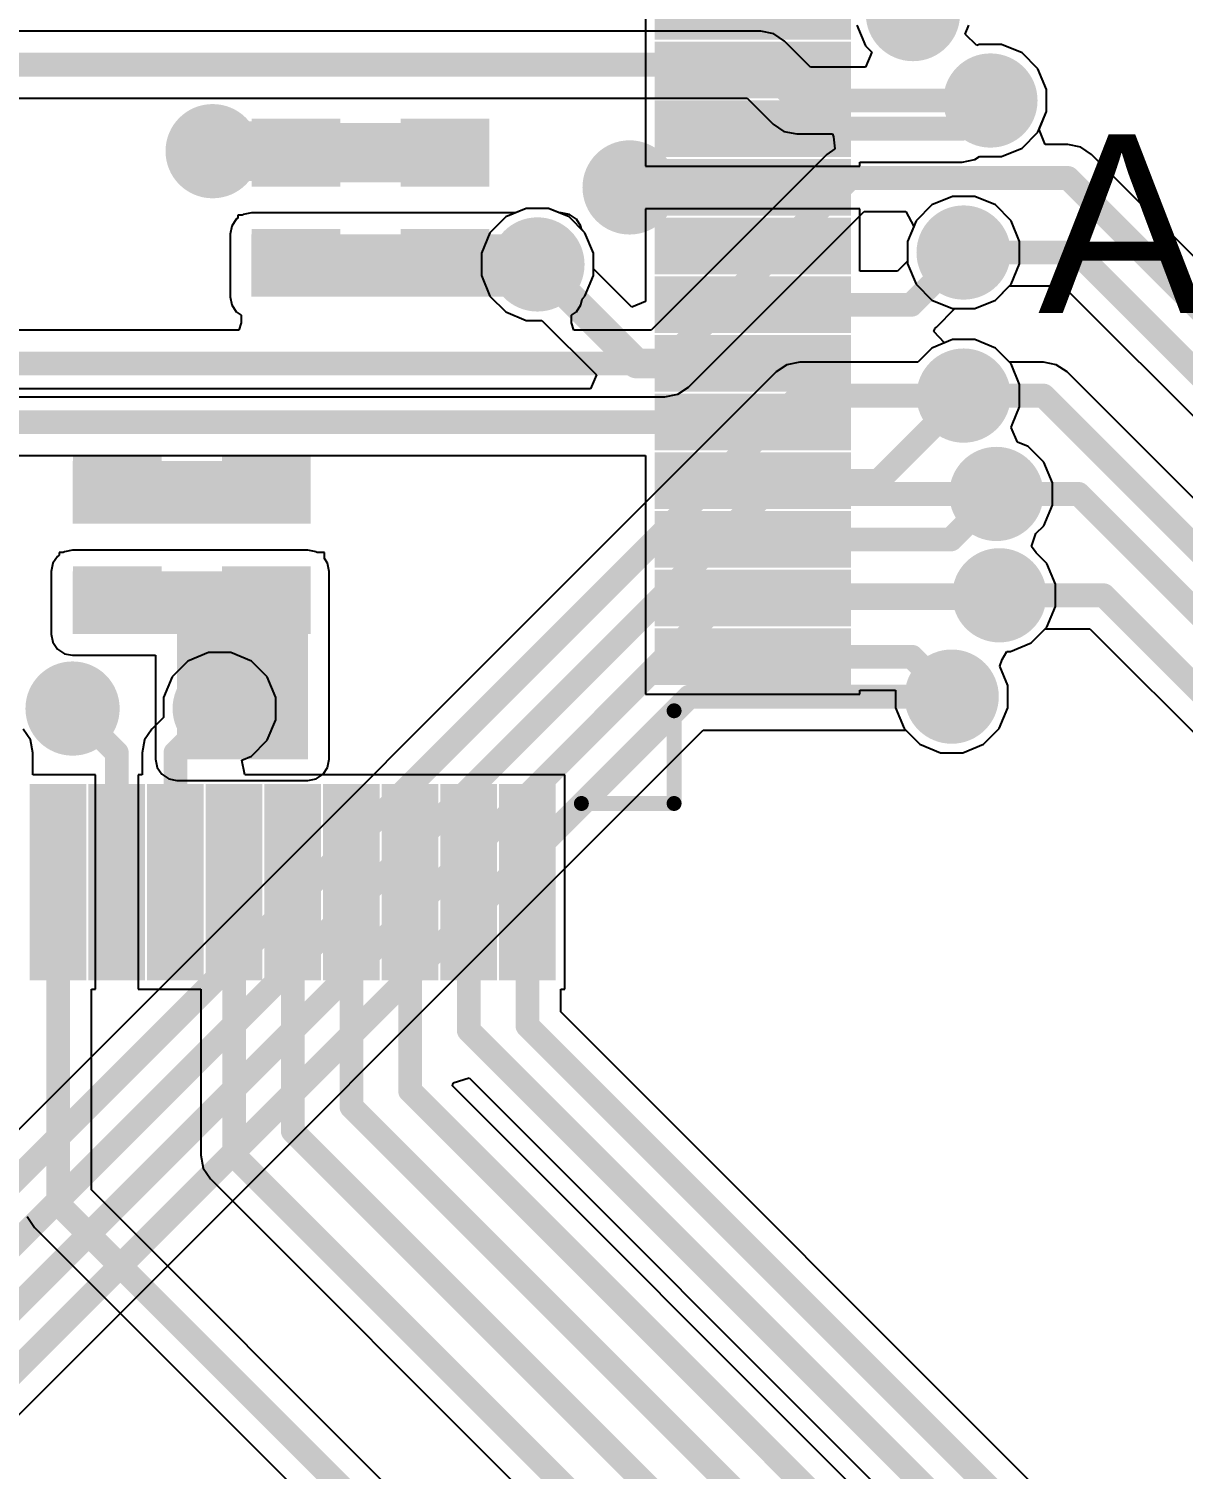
# Model space of a CAD drawing. Header units: millimetres. Extents: x -0.13 to 3.86, y -0.01 to 4.3.
# Drawn here: x 1.2103 to 1.5977, y 2.3198 to 2.8031 of the extents above; entities that cross this region are included whole.
import ezdxf

# ---------------------------------------------------------------- set-up
doc = ezdxf.new("R2010")
doc.units = ezdxf.units.MM
doc.header["$MEASUREMENT"] = 0
for name, color, linetype in [('BottomLayer', 5, 'Continuous'), ('BottomPaste', 16, 'Continuous'), ('BottomSolder', 6, 'Continuous'), ('TopLayer', 1, 'Continuous'), ('TopOverlay', 2, 'Continuous'), ('TopPaste', 8, 'Continuous'), ('TopSolder', 216, 'Continuous'), ('ViaHoleLayer', 16, 'Continuous')]:
    doc.layers.add(name, color=color, linetype=linetype)
doc.styles.add('Arial', font='arial.ttf', dxfattribs={"height": 0.2})

# ---------------------------------------------------------------- blocks, each defined once
blk = doc.blocks.new('C___0402_B_40')
at = {"layer": 'BottomLayer'}
for points in [[(-0.0095, 0.0125), (-0.0095, -0.0125), (-0.0275, -0.0125), (-0.0275, 0.0125)], [(0.0275, 0.0125), (0.0275, -0.0125), (0.0095, -0.0125), (0.0095, 0.0125)]]:
    blk.add_hatch(color=5, dxfattribs=at).paths.add_polyline_path(points)
at = {"layer": 'BottomPaste'}
for points in [[(-0.0095, 0.0125), (-0.0095, -0.0125), (-0.0275, -0.0125), (-0.0275, 0.0125)], [(0.0275, 0.0125), (0.0275, -0.0125), (0.0095, -0.0125), (0.0095, 0.0125)]]:
    blk.add_hatch(color=16, dxfattribs=at).paths.add_polyline_path(points)
at = {"layer": 'BottomSolder'}
for points in [[(-0.00714, 0.01486), (-0.00714, -0.01486), (-0.02986, -0.01486), (-0.02986, 0.01486)], [(0.02986, 0.01486), (0.02986, -0.01486), (0.00714, -0.01486), (0.00714, 0.01486)]]:
    blk.add_hatch(color=6, dxfattribs=at).paths.add_polyline_path(points)
blk = doc.blocks.new('C___0402_B_41')
at = {"layer": 'BottomLayer'}
for points in [[(-0.0095, 0.0125), (-0.0095, -0.0125), (-0.0275, -0.0125), (-0.0275, 0.0125)], [(0.0275, 0.0125), (0.0275, -0.0125), (0.0095, -0.0125), (0.0095, 0.0125)]]:
    blk.add_hatch(color=5, dxfattribs=at).paths.add_polyline_path(points)
at = {"layer": 'BottomPaste'}
for points in [[(-0.0095, 0.0125), (-0.0095, -0.0125), (-0.0275, -0.0125), (-0.0275, 0.0125)], [(0.0275, 0.0125), (0.0275, -0.0125), (0.0095, -0.0125), (0.0095, 0.0125)]]:
    blk.add_hatch(color=16, dxfattribs=at).paths.add_polyline_path(points)
at = {"layer": 'BottomSolder'}
for points in [[(-0.00714, 0.01486), (-0.00714, -0.01486), (-0.02986, -0.01486), (-0.02986, 0.01486)], [(0.02986, 0.01486), (0.02986, -0.01486), (0.00714, -0.01486), (0.00714, 0.01486)]]:
    blk.add_hatch(color=6, dxfattribs=at).paths.add_polyline_path(points)
blk = doc.blocks.new('C___0402_B_42')
at = {"layer": 'BottomLayer'}
for points in [[(-0.0095, 0.0125), (-0.0095, -0.0125), (-0.0275, -0.0125), (-0.0275, 0.0125)], [(0.0275, 0.0125), (0.0275, -0.0125), (0.0095, -0.0125), (0.0095, 0.0125)]]:
    blk.add_hatch(color=5, dxfattribs=at).paths.add_polyline_path(points)
at = {"layer": 'BottomPaste'}
for points in [[(-0.0095, 0.0125), (-0.0095, -0.0125), (-0.0275, -0.0125), (-0.0275, 0.0125)], [(0.0275, 0.0125), (0.0275, -0.0125), (0.0095, -0.0125), (0.0095, 0.0125)]]:
    blk.add_hatch(color=16, dxfattribs=at).paths.add_polyline_path(points)
at = {"layer": 'BottomSolder'}
for points in [[(-0.00714, 0.01486), (-0.00714, -0.01486), (-0.02986, -0.01486), (-0.02986, 0.01486)], [(0.02986, 0.01486), (0.02986, -0.01486), (0.00714, -0.01486), (0.00714, 0.01486)]]:
    blk.add_hatch(color=6, dxfattribs=at).paths.add_polyline_path(points)
blk = doc.blocks.new('C___0402_B_43')
at = {"layer": 'BottomLayer'}
for points in [[(-0.0095, 0.0125), (-0.0095, -0.0125), (-0.0275, -0.0125), (-0.0275, 0.0125)], [(0.0275, 0.0125), (0.0275, -0.0125), (0.0095, -0.0125), (0.0095, 0.0125)]]:
    blk.add_hatch(color=5, dxfattribs=at).paths.add_polyline_path(points)
at = {"layer": 'BottomPaste'}
for points in [[(-0.0095, 0.0125), (-0.0095, -0.0125), (-0.0275, -0.0125), (-0.0275, 0.0125)], [(0.0275, 0.0125), (0.0275, -0.0125), (0.0095, -0.0125), (0.0095, 0.0125)]]:
    blk.add_hatch(color=16, dxfattribs=at).paths.add_polyline_path(points)
at = {"layer": 'BottomSolder'}
for points in [[(-0.00714, 0.01486), (-0.00714, -0.01486), (-0.02986, -0.01486), (-0.02986, 0.01486)], [(0.02986, 0.01486), (0.02986, -0.01486), (0.00714, -0.01486), (0.00714, 0.01486)]]:
    blk.add_hatch(color=6, dxfattribs=at).paths.add_polyline_path(points)
blk = doc.blocks.new('64_TQFP__10_10__101')
at = {"layer": 'TopLayer'}
for points in [[(0.19429, 0.05472), (0.25217, 0.05472), (0.25217, 0.0437), (0.19429, 0.0437)], [(0.19429, 0.03504), (0.25217, 0.03504), (0.25217, 0.02402), (0.19429, 0.02402)], [(0.19429, 0.01535), (0.25217, 0.01535), (0.25217, 0.00433), (0.19429, 0.00433)], [(0.19429, -0.00433), (0.25217, -0.00433), (0.25217, -0.01535), (0.19429, -0.01535)], [(0.19429, -0.02402), (0.25217, -0.02402), (0.25217, -0.03504), (0.19429, -0.03504)], [(0.19429, -0.0437), (0.25217, -0.0437), (0.25217, -0.05472), (0.19429, -0.05472)], [(0.19429, -0.06339), (0.25217, -0.06339), (0.25217, -0.07441), (0.19429, -0.07441)], [(0.19429, -0.08307), (0.25217, -0.08307), (0.25217, -0.09409), (0.19429, -0.09409)], [(0.19429, -0.10276), (0.25217, -0.10276), (0.25217, -0.11378), (0.19429, -0.11378)], [(0.19429, -0.12244), (0.25217, -0.12244), (0.25217, -0.13346), (0.19429, -0.13346)], [(0.19429, -0.14213), (0.25217, -0.14213), (0.25217, -0.15315), (0.19429, -0.15315)], [(-0.01535, -0.25216), (-0.01535, -0.19429), (-0.00433, -0.19429), (-0.00433, -0.25216)], [(0.00433, -0.25216), (0.00433, -0.19429), (0.01535, -0.19429), (0.01535, -0.25216)], [(0.02402, -0.25216), (0.02402, -0.19429), (0.03504, -0.19429), (0.03504, -0.25216)], [(0.0437, -0.25216), (0.0437, -0.19429), (0.05472, -0.19429), (0.05472, -0.25216)], [(0.06339, -0.25216), (0.06339, -0.19429), (0.07441, -0.19429), (0.07441, -0.25216)], [(0.08307, -0.25216), (0.08307, -0.19429), (0.09409, -0.19429), (0.09409, -0.25216)], [(0.10276, -0.25216), (0.10276, -0.19429), (0.11378, -0.19429), (0.11378, -0.25216)], [(0.12244, -0.25216), (0.12244, -0.19429), (0.13346, -0.19429), (0.13346, -0.25216)], [(0.14213, -0.25216), (0.14213, -0.19429), (0.15315, -0.19429), (0.15315, -0.25216)]]:
    blk.add_hatch(color=1, dxfattribs=at).paths.add_polyline_path(points)
at = {"layer": 'TopPaste'}
for points in [[(0.19429, 0.05472), (0.25217, 0.05472), (0.25217, 0.0437), (0.19429, 0.0437)], [(0.19429, 0.03504), (0.25217, 0.03504), (0.25217, 0.02402), (0.19429, 0.02402)], [(0.19429, 0.01535), (0.25217, 0.01535), (0.25217, 0.00433), (0.19429, 0.00433)], [(0.19429, -0.00433), (0.25217, -0.00433), (0.25217, -0.01535), (0.19429, -0.01535)], [(0.19429, -0.02402), (0.25217, -0.02402), (0.25217, -0.03504), (0.19429, -0.03504)], [(0.19429, -0.0437), (0.25217, -0.0437), (0.25217, -0.05472), (0.19429, -0.05472)], [(0.19429, -0.06339), (0.25217, -0.06339), (0.25217, -0.07441), (0.19429, -0.07441)], [(0.19429, -0.08307), (0.25217, -0.08307), (0.25217, -0.09409), (0.19429, -0.09409)], [(0.19429, -0.10276), (0.25217, -0.10276), (0.25217, -0.11378), (0.19429, -0.11378)], [(0.19429, -0.12244), (0.25217, -0.12244), (0.25217, -0.13346), (0.19429, -0.13346)], [(0.19429, -0.14213), (0.25217, -0.14213), (0.25217, -0.15315), (0.19429, -0.15315)], [(-0.01535, -0.25216), (-0.01535, -0.19429), (-0.00433, -0.19429), (-0.00433, -0.25216)], [(0.00433, -0.25216), (0.00433, -0.19429), (0.01535, -0.19429), (0.01535, -0.25216)], [(0.02402, -0.25216), (0.02402, -0.19429), (0.03504, -0.19429), (0.03504, -0.25216)], [(0.0437, -0.25216), (0.0437, -0.19429), (0.05472, -0.19429), (0.05472, -0.25216)], [(0.06339, -0.25216), (0.06339, -0.19429), (0.07441, -0.19429), (0.07441, -0.25216)], [(0.08307, -0.25216), (0.08307, -0.19429), (0.09409, -0.19429), (0.09409, -0.25216)], [(0.10276, -0.25216), (0.10276, -0.19429), (0.11378, -0.19429), (0.11378, -0.25216)], [(0.12244, -0.25216), (0.12244, -0.19429), (0.13346, -0.19429), (0.13346, -0.25216)], [(0.14213, -0.25216), (0.14213, -0.19429), (0.15315, -0.19429), (0.15315, -0.25216)]]:
    blk.add_hatch(color=8, dxfattribs=at).paths.add_polyline_path(points)
at = {"layer": 'TopSolder'}
for points in [[(0.19029, 0.07841), (0.25617, 0.07841), (0.25617, 0.05939), (0.19029, 0.05939)], [(0.19029, 0.05872), (0.25617, 0.05872), (0.25617, 0.0397), (0.19029, 0.0397)], [(0.19029, 0.03904), (0.25617, 0.03904), (0.25617, 0.02002), (0.19029, 0.02002)], [(0.19029, 0.01935), (0.25617, 0.01935), (0.25617, 0.00033), (0.19029, 0.00033)], [(0.19029, -0.00033), (0.25617, -0.00033), (0.25617, -0.01935), (0.19029, -0.01935)], [(0.19029, -0.02002), (0.25617, -0.02002), (0.25617, -0.03904), (0.19029, -0.03904)], [(0.19029, -0.0397), (0.25617, -0.0397), (0.25617, -0.05872), (0.19029, -0.05872)], [(0.19029, -0.05939), (0.25617, -0.05939), (0.25617, -0.07841), (0.19029, -0.07841)], [(0.19029, -0.07907), (0.25617, -0.07907), (0.25617, -0.09809), (0.19029, -0.09809)], [(0.19029, -0.09876), (0.25617, -0.09876), (0.25617, -0.11778), (0.19029, -0.11778)], [(0.19029, -0.11844), (0.25617, -0.11844), (0.25617, -0.13746), (0.19029, -0.13746)], [(0.19029, -0.13813), (0.25617, -0.13813), (0.25617, -0.15715), (0.19029, -0.15715)], [(-0.01935, -0.25616), (-0.01935, -0.19029), (-0.00033, -0.19029), (-0.00033, -0.25616)], [(0.00033, -0.25616), (0.00033, -0.19029), (0.01935, -0.19029), (0.01935, -0.25616)], [(0.02002, -0.25616), (0.02002, -0.19029), (0.03904, -0.19029), (0.03904, -0.25616)], [(0.0397, -0.25616), (0.0397, -0.19029), (0.05872, -0.19029), (0.05872, -0.25616)], [(0.05939, -0.25616), (0.05939, -0.19029), (0.07841, -0.19029), (0.07841, -0.25616)], [(0.07907, -0.25616), (0.07907, -0.19029), (0.09809, -0.19029), (0.09809, -0.25616)], [(0.09876, -0.25616), (0.09876, -0.19029), (0.11778, -0.19029), (0.11778, -0.25616)], [(0.11844, -0.25616), (0.11844, -0.19029), (0.13746, -0.19029), (0.13746, -0.25616)], [(0.13813, -0.25616), (0.13813, -0.19029), (0.15715, -0.19029), (0.15715, -0.25616)]]:
    blk.add_hatch(color=216, dxfattribs=at).paths.add_polyline_path(points)
at = {"layer": 'TopOverlay', "const_width": 0.005}
for points in [[(0.19685, -0.19685), (0.19685, -0.16575)], [(0.16575, -0.19685), (0.19685, -0.19685)]]:
    blk.add_lwpolyline(points, dxfattribs=at)
at = {"layer": 'TopOverlay', "const_width": 0.0025}
for points in [[(0.1956, -0.16575, 1), (0.1981, -0.16575, 1)], [(0.1645, -0.19685, 1), (0.167, -0.19685, 1)], [(0.1956, -0.19685, 1), (0.1981, -0.19685, 1)], [(0.1956, -0.19685, 1), (0.1981, -0.19685, 1)]]:
    blk.add_lwpolyline(points, format="xyb", close=True, dxfattribs=at)

msp = doc.modelspace()

# ---------------------------------------------------------------- hatches: boundary and pattern name
at = {"layer": 'BottomLayer'}
h = msp.add_hatch(color=5, dxfattribs=at)
edge = h.paths.add_edge_path()
edge.add_arc((1.507, 2.808), 0.01181, 0, 360)
h = msp.add_hatch(color=5, dxfattribs=at)
edge = h.paths.add_edge_path()
edge.add_arc((1.533, 2.779), 0.01181, 0, 360)
h = msp.add_hatch(color=5, dxfattribs=at)
edge = h.paths.add_edge_path()
edge.add_arc((1.272, 2.762), 0.01181, 0, 360)
h = msp.add_hatch(color=5, dxfattribs=at)
edge = h.paths.add_edge_path()
edge.add_arc((1.41192, 2.74984), 0.01181, 0, 360)
h = msp.add_hatch(color=5, dxfattribs=at)
edge = h.paths.add_edge_path()
edge.add_arc((1.381, 2.724), 0.01181, 0, 360)
h = msp.add_hatch(color=5, dxfattribs=at)
edge = h.paths.add_edge_path()
edge.add_arc((1.524, 2.728), 0.01181, 0, 360)
for points in [[(1.285, 2.71315), (1.389, 2.71315), (1.389, 2.73415), (1.285, 2.73415)], [(1.225, 2.637), (1.304, 2.637), (1.304, 2.658), (1.225, 2.658)], [(1.225, 2.6), (1.304, 2.6), (1.304, 2.621), (1.225, 2.621)], [(1.26, 2.558), (1.304, 2.558), (1.304, 2.621), (1.26, 2.621)]]:
    msp.add_hatch(color=5, dxfattribs=at).paths.add_polyline_path(points)
h = msp.add_hatch(color=5, dxfattribs=at)
edge = h.paths.add_edge_path()
edge.add_arc((1.524, 2.68), 0.01181, 0, 360)
h = msp.add_hatch(color=5, dxfattribs=at)
edge = h.paths.add_edge_path()
edge.add_arc((1.535, 2.647), 0.01181, 0, 360)
h = msp.add_hatch(color=5, dxfattribs=at)
edge = h.paths.add_edge_path()
edge.add_arc((1.536, 2.613), 0.01181, 0, 360)
h = msp.add_hatch(color=5, dxfattribs=at)
edge = h.paths.add_edge_path()
edge.add_arc((1.52, 2.579), 0.01181, 0, 360)
h = msp.add_hatch(color=5, dxfattribs=at)
edge = h.paths.add_edge_path()
edge.add_arc((1.225, 2.575), 0.01181, 0, 360)
h = msp.add_hatch(color=5, dxfattribs=at)
edge = h.paths.add_edge_path()
edge.add_arc((1.27437, 2.575), 0.01181, 0, 360)
at = {"layer": 'BottomSolder'}
h = msp.add_hatch(color=6, dxfattribs=at)
edge = h.paths.add_edge_path()
edge.add_arc((1.507, 2.808), 0.01581, 0, 360)
h = msp.add_hatch(color=6, dxfattribs=at)
edge = h.paths.add_edge_path()
edge.add_arc((1.533, 2.779), 0.01581, 0, 360)
h = msp.add_hatch(color=6, dxfattribs=at)
edge = h.paths.add_edge_path()
edge.add_arc((1.272, 2.762), 0.01581, 0, 360)
h = msp.add_hatch(color=6, dxfattribs=at)
edge = h.paths.add_edge_path()
edge.add_arc((1.41192, 2.74984), 0.01581, 0, 360)
h = msp.add_hatch(color=6, dxfattribs=at)
edge = h.paths.add_edge_path()
edge.add_arc((1.524, 2.728), 0.01581, 0, 360)
h = msp.add_hatch(color=6, dxfattribs=at)
edge = h.paths.add_edge_path()
edge.add_arc((1.381, 2.724), 0.01581, 0, 360)
h = msp.add_hatch(color=6, dxfattribs=at)
edge = h.paths.add_edge_path()
edge.add_arc((1.524, 2.68), 0.01581, 0, 360)
h = msp.add_hatch(color=6, dxfattribs=at)
edge = h.paths.add_edge_path()
edge.add_arc((1.535, 2.647), 0.01581, 0, 360)
h = msp.add_hatch(color=6, dxfattribs=at)
edge = h.paths.add_edge_path()
edge.add_arc((1.536, 2.613), 0.01581, 0, 360)
h = msp.add_hatch(color=6, dxfattribs=at)
edge = h.paths.add_edge_path()
edge.add_arc((1.225, 2.575), 0.01581, 0, 360)
h = msp.add_hatch(color=6, dxfattribs=at)
edge = h.paths.add_edge_path()
edge.add_arc((1.27437, 2.575), 0.01581, 0, 360)
h = msp.add_hatch(color=6, dxfattribs=at)
edge = h.paths.add_edge_path()
edge.add_arc((1.52, 2.579), 0.01581, 0, 360)
at = {"layer": 'TopLayer'}
h = msp.add_hatch(color=1, dxfattribs=at)
edge = h.paths.add_edge_path()
edge.add_arc((1.507, 2.808), 0.01181, 0, 360)
h = msp.add_hatch(color=1, dxfattribs=at)
edge = h.paths.add_edge_path()
edge.add_arc((1.533, 2.779), 0.01181, 0, 360)
h = msp.add_hatch(color=1, dxfattribs=at)
edge = h.paths.add_edge_path()
edge.add_arc((1.272, 2.762), 0.01181, 0, 360)
h = msp.add_hatch(color=1, dxfattribs=at)
edge = h.paths.add_edge_path()
edge.add_arc((1.41192, 2.74984), 0.01181, 0, 360)
h = msp.add_hatch(color=1, dxfattribs=at)
edge = h.paths.add_edge_path()
edge.add_arc((1.381, 2.724), 0.01181, 0, 360)
h = msp.add_hatch(color=1, dxfattribs=at)
edge = h.paths.add_edge_path()
edge.add_arc((1.524, 2.728), 0.01181, 0, 360)
h = msp.add_hatch(color=1, dxfattribs=at)
edge = h.paths.add_edge_path()
edge.add_arc((1.524, 2.68), 0.01181, 0, 360)
h = msp.add_hatch(color=1, dxfattribs=at)
edge = h.paths.add_edge_path()
edge.add_arc((1.535, 2.647), 0.01181, 0, 360)
h = msp.add_hatch(color=1, dxfattribs=at)
edge = h.paths.add_edge_path()
edge.add_arc((1.536, 2.613), 0.01181, 0, 360)
h = msp.add_hatch(color=1, dxfattribs=at)
edge = h.paths.add_edge_path()
edge.add_arc((1.52, 2.579), 0.01181, 0, 360)
h = msp.add_hatch(color=1, dxfattribs=at)
edge = h.paths.add_edge_path()
edge.add_arc((1.225, 2.575), 0.01181, 0, 360)
h = msp.add_hatch(color=1, dxfattribs=at)
edge = h.paths.add_edge_path()
edge.add_arc((1.27437, 2.575), 0.01181, 0, 360)
at = {"layer": 'TopSolder'}
h = msp.add_hatch(color=216, dxfattribs=at)
edge = h.paths.add_edge_path()
edge.add_arc((1.272, 2.762), 0.01581, 0, 360)
at = {"layer": 'ViaHoleLayer'}
h = msp.add_hatch(color=16, dxfattribs=at)
edge = h.paths.add_edge_path()
edge.add_arc((1.507, 2.808), 0.00591, 0, 360)
h = msp.add_hatch(color=16, dxfattribs=at)
edge = h.paths.add_edge_path()
edge.add_arc((1.533, 2.779), 0.00591, 0, 360)
h = msp.add_hatch(color=16, dxfattribs=at)
edge = h.paths.add_edge_path()
edge.add_arc((1.272, 2.762), 0.00591, 0, 360)
h = msp.add_hatch(color=16, dxfattribs=at)
edge = h.paths.add_edge_path()
edge.add_arc((1.41192, 2.74984), 0.00591, 0, 360)
h = msp.add_hatch(color=16, dxfattribs=at)
edge = h.paths.add_edge_path()
edge.add_arc((1.524, 2.728), 0.00591, 0, 360)
h = msp.add_hatch(color=16, dxfattribs=at)
edge = h.paths.add_edge_path()
edge.add_arc((1.381, 2.724), 0.00591, 0, 360)
h = msp.add_hatch(color=16, dxfattribs=at)
edge = h.paths.add_edge_path()
edge.add_arc((1.524, 2.68), 0.00591, 0, 360)
h = msp.add_hatch(color=16, dxfattribs=at)
edge = h.paths.add_edge_path()
edge.add_arc((1.535, 2.647), 0.00591, 0, 360)
h = msp.add_hatch(color=16, dxfattribs=at)
edge = h.paths.add_edge_path()
edge.add_arc((1.536, 2.613), 0.00591, 0, 360)
h = msp.add_hatch(color=16, dxfattribs=at)
edge = h.paths.add_edge_path()
edge.add_arc((1.225, 2.575), 0.00591, 0, 360)
h = msp.add_hatch(color=16, dxfattribs=at)
edge = h.paths.add_edge_path()
edge.add_arc((1.27437, 2.575), 0.00591, 0, 360)
h = msp.add_hatch(color=16, dxfattribs=at)
edge = h.paths.add_edge_path()
edge.add_arc((1.52, 2.579), 0.00591, 0, 360)

# ---------------------------------------------------------------- linework, layer by layer
at = {"layer": 'BottomLayer'}
for p, q in [((1.48819, 2.80426), (1.49105, 2.79734)), ((1.52458, 2.80129), (1.52581, 2.80426)), ((1.456, 2.80222), (0.99, 2.80222)), ((1.46029, 2.80136), (1.456, 2.80222)), ((1.456, 2.80222), (1.456, 2.80222)), ((1.46393, 2.79893), (1.46029, 2.80136)), ((1.47265, 2.79022), (1.46393, 2.79893)), ((1.52841, 2.79746), (1.52458, 2.80129)), ((1.49105, 2.79734), (1.49318, 2.79522)), ((1.49318, 2.79522), (1.49111, 2.79022)), ((1.52926, 2.79781), (1.52841, 2.79746)), ((1.53674, 2.79781), (1.52926, 2.79781)), ((1.54366, 2.79495), (1.53674, 2.79781)), ((1.54895, 2.78966), (1.54366, 2.79495)), ((1.49111, 2.79022), (1.47265, 2.79022)), ((1.55181, 2.78274), (1.54895, 2.78966)), ((0.99465, 2.77978), (1.45135, 2.77978)), ((1.45135, 2.77978), (1.46007, 2.77107)), ((1.55181, 2.77526), (1.55181, 2.78274)), ((1.54931, 2.76922), (1.55181, 2.77526)), ((1.46007, 2.77107), (1.46007, 2.77107)), ((1.46007, 2.77107), (1.46371, 2.76864)), ((1.55135, 2.76422), (1.54931, 2.76922)), ((1.46371, 2.76864), (1.468, 2.76778)), ((1.468, 2.76778), (1.468, 2.76778)), ((1.468, 2.76778), (1.48001, 2.76778)), ((1.48001, 2.76778), (1.48037, 2.76684)), ((1.48037, 2.76684), (1.48084, 2.76278)), ((1.47807, 2.76093), (1.41914, 2.702)), ((1.48084, 2.76278), (1.47807, 2.76093)), ((1.47807, 2.76093), (1.47807, 2.76093)), ((1.559, 2.76422), (1.55135, 2.76422)), ((1.56329, 2.76336), (1.559, 2.76422)), ((1.559, 2.76422), (1.559, 2.76422)), ((1.56693, 2.76093), (1.56329, 2.76336)), ((1.94514, 2.38272), (1.56693, 2.76093)), ((1.2819, 2.7405), (1.2805, 2.7405)), ((1.2805, 2.7405), (1.2805, 2.73957)), ((1.28227, 2.74075), (1.2819, 2.7405)), ((1.285, 2.74129), (1.28227, 2.74075)), ((1.37359, 2.74129), (1.285, 2.74129)), ((1.37726, 2.74281), (1.37359, 2.74129)), ((1.38474, 2.74281), (1.37726, 2.74281)), ((1.38841, 2.74129), (1.38474, 2.74281)), ((1.389, 2.74129), (1.38841, 2.74129)), ((1.39173, 2.74075), (1.389, 2.74129)), ((1.39405, 2.7392), (1.39173, 2.74075)), ((1.43172, 2.68286), (1.49065, 2.74178)), ((1.49065, 2.74178), (1.50465, 2.74178)), ((1.50465, 2.74178), (1.50728, 2.73678)), ((1.27841, 2.73689), (1.27786, 2.73415)), ((1.27995, 2.7392), (1.27841, 2.73689)), ((1.2805, 2.73957), (1.27995, 2.7392)), ((1.39559, 2.73689), (1.39405, 2.7392)), ((1.39581, 2.73579), (1.39559, 2.73689)), ((1.39695, 2.73466), (1.39581, 2.73579)), ((1.50728, 2.73678), (1.50519, 2.73174)), ((1.27786, 2.73415), (1.27786, 2.71315)), ((1.39981, 2.72774), (1.39695, 2.73466)), ((1.50519, 2.73174), (1.50519, 2.72426)), ((1.39981, 2.72026), (1.39981, 2.72774)), ((1.50519, 2.72426), (1.50805, 2.71734)), ((1.39695, 2.71334), (1.39981, 2.72026)), ((1.50805, 2.71734), (1.51334, 2.71205)), ((1.53466, 2.71205), (1.53939, 2.71678)), ((1.53939, 2.71678), (1.55735, 2.71678)), ((1.55735, 2.71678), (1.9183, 2.35583)), ((1.27786, 2.71315), (1.27841, 2.71042)), ((1.39559, 2.71042), (1.39598, 2.71238)), ((1.39598, 2.71238), (1.39695, 2.71334)), ((1.51334, 2.71205), (1.52026, 2.70919)), ((1.52774, 2.70919), (1.53466, 2.71205)), ((1.27841, 2.71042), (1.27995, 2.70811)), ((1.27995, 2.70811), (1.28161, 2.707)), ((1.28161, 2.707), (1.28155, 2.70437)), ((1.39239, 2.707), (1.39405, 2.70811)), ((1.39245, 2.70437), (1.39239, 2.707)), ((1.39405, 2.70811), (1.39559, 2.71042)), ((1.52026, 2.70919), (1.52774, 2.70919)), ((1.28078, 2.702), (1.06346, 2.702)), ((1.28155, 2.70437), (1.28078, 2.702)), ((1.39322, 2.702), (1.39245, 2.70437)), ((1.41914, 2.702), (1.39322, 2.702)), ((1.52026, 2.69881), (1.51334, 2.69595)), ((1.52774, 2.69881), (1.52026, 2.69881)), ((1.53466, 2.69595), (1.52774, 2.69881)), ((1.51334, 2.69595), (1.50861, 2.69122)), ((1.53939, 2.69122), (1.53466, 2.69595)), ((1.46107, 2.68793), (1.043, 2.26986)), ((1.46471, 2.69036), (1.46107, 2.68793)), ((1.46107, 2.68793), (1.46107, 2.68793)), ((1.469, 2.69122), (1.46471, 2.69036)), ((1.50861, 2.69122), (1.469, 2.69122)), ((1.469, 2.69122), (1.469, 2.69122)), ((1.55079, 2.69122), (1.53939, 2.69122)), ((1.55508, 2.69036), (1.55079, 2.69122)), ((1.55079, 2.69122), (1.55079, 2.69122)), ((1.55872, 2.68793), (1.55508, 2.69036)), ((1.89543, 2.35122), (1.55872, 2.68793)), ((1.42808, 2.68043), (1.43172, 2.68286)), ((1.06346, 2.67957), (1.42379, 2.67957)), ((1.42379, 2.67957), (1.42808, 2.68043)), ((1.42379, 2.67957), (1.42379, 2.67957)), ((1.21995, 2.62605), (1.21841, 2.62373)), ((1.2205, 2.62641), (1.21995, 2.62605)), ((1.2219, 2.62735), (1.2205, 2.62735)), ((1.2205, 2.62735), (1.2205, 2.62641)), ((1.22227, 2.62759), (1.2219, 2.62735)), ((1.225, 2.62814), (1.22227, 2.62759)), ((1.304, 2.62814), (1.225, 2.62814)), ((1.30673, 2.62759), (1.304, 2.62814)), ((1.3071, 2.62735), (1.30673, 2.62759)), ((1.3095, 2.62735), (1.3071, 2.62735)), ((1.3095, 2.62537), (1.3095, 2.62735)), ((1.31059, 2.62373), (1.3095, 2.62537)), ((1.21841, 2.62373), (1.21786, 2.621)), ((1.21786, 2.621), (1.21786, 2.6)), ((1.31114, 2.621), (1.31059, 2.62373)), ((1.31114, 2.558), (1.31114, 2.621)), ((1.21786, 2.6), (1.21841, 2.59727)), ((1.54666, 2.59705), (1.55139, 2.60178)), ((1.55139, 2.60178), (1.56635, 2.60178)), ((1.56635, 2.60178), (1.88488, 2.28326)), ((1.21841, 2.59727), (1.21995, 2.59495)), ((1.53974, 2.59419), (1.54666, 2.59705)), ((1.21995, 2.59495), (1.22227, 2.59341)), ((1.22227, 2.59341), (1.225, 2.59286)), ((1.225, 2.59286), (1.25286, 2.59286)), ((1.25286, 2.59286), (1.25286, 2.558)), ((1.53614, 2.58919), (1.53697, 2.59148)), ((1.53697, 2.59148), (1.53848, 2.59419)), ((1.53848, 2.59419), (1.53974, 2.59419)), ((1.53881, 2.58274), (1.53614, 2.58919)), ((1.53881, 2.57526), (1.53881, 2.58274)), ((1.53595, 2.56834), (1.53881, 2.57526)), ((1.00486, 2.136), (1.43665, 2.56778)), ((1.43665, 2.56778), (1.50461, 2.56778)), ((1.50461, 2.56778), (1.50934, 2.56305)), ((1.53066, 2.56305), (1.53595, 2.56834)), ((1.50934, 2.56305), (1.51626, 2.56019)), ((1.52374, 2.56019), (1.53066, 2.56305)), ((1.25286, 2.558), (1.25341, 2.55527)), ((1.31059, 2.55527), (1.31114, 2.558)), ((1.51626, 2.56019), (1.52374, 2.56019)), ((1.25341, 2.55527), (1.25495, 2.55295)), ((1.25495, 2.55295), (1.25727, 2.55141)), ((1.30673, 2.55141), (1.30905, 2.55295)), ((1.30905, 2.55295), (1.31059, 2.55527)), ((1.25727, 2.55141), (1.26, 2.55086)), ((1.26, 2.55086), (1.304, 2.55086)), ((1.304, 2.55086), (1.30673, 2.55141))]:
    msp.add_line(p, q, dxfattribs=at)
for points, const_width in [([(0.99, 2.791), (1.456, 2.791)], 0.008), ([(1.456, 2.791), (1.468, 2.779)], 0.008), ([(1.468, 2.779), (1.533, 2.779)], 0.008), ([(1.272, 2.762), (1.2995, 2.762)], 0.02), ([(1.2995, 2.762), (1.3, 2.7615)], 0.02), ([(1.3, 2.7615), (1.35, 2.7615)], 0.02), ([(1.42379, 2.69079), (1.486, 2.753)], 0.008), ([(1.486, 2.753), (1.559, 2.753)], 0.008), ([(1.559, 2.753), (1.9405, 2.3715)], 0.008), ([(1.524, 2.728), (1.562, 2.728)], 0.008), ([(1.562, 2.728), (1.935, 2.355)], 0.008), ([(1.04808, 2.69079), (1.42379, 2.69079)], 0.008), ([(0.90941, 2.12041), (1.469, 2.68)], 0.008), ([(1.469, 2.68), (1.524, 2.68)], 0.008), ([(1.524, 2.68), (1.55079, 2.68)], 0.008), ([(1.55079, 2.68), (1.89079, 2.34)], 0.008), ([(0.90721, 2.097), (1.45721, 2.647)], 0.008), ([(1.45721, 2.647), (1.535, 2.647)], 0.008), ([(1.535, 2.647), (1.56257, 2.647)], 0.008), ([(1.56257, 2.647), (1.88457, 2.325)], 0.008), ([(0.91338, 2.08159), (1.44479, 2.613)], 0.008), ([(1.44479, 2.613), (1.536, 2.613)], 0.008), ([(1.536, 2.613), (1.571, 2.613)], 0.008), ([(1.571, 2.613), (1.89281, 2.29119)], 0.008), ([(0.91959, 2.06659), (1.432, 2.579)], 0.008), ([(1.432, 2.579), (1.52, 2.579)], 0.008)]:
    msp.add_lwpolyline(points, dxfattribs=dict(at, const_width=const_width))
for points, const_width in [([(1.454, 2.791, 1), (1.458, 2.791, 1)], 0.004), ([(1.454, 2.791, 1), (1.458, 2.791, 1)], 0.004), ([(1.466, 2.779, 1), (1.47, 2.779, 1)], 0.004), ([(1.466, 2.779, 1), (1.47, 2.779, 1)], 0.004), ([(1.531, 2.779, 1), (1.535, 2.779, 1)], 0.004), ([(1.267, 2.762, 1), (1.277, 2.762, 1)], 0.01), ([(1.2945, 2.762, 1), (1.3045, 2.762, 1)], 0.01), ([(1.2945, 2.762, 1), (1.3045, 2.762, 1)], 0.01), ([(1.295, 2.7615, 1), (1.305, 2.7615, 1)], 0.01), ([(1.295, 2.7615, 1), (1.305, 2.7615, 1)], 0.01), ([(1.345, 2.7615, 1), (1.355, 2.7615, 1)], 0.01), ([(1.484, 2.753, 1), (1.488, 2.753, 1)], 0.004), ([(1.484, 2.753, 1), (1.488, 2.753, 1)], 0.004), ([(1.557, 2.753, 1), (1.561, 2.753, 1)], 0.004), ([(1.557, 2.753, 1), (1.561, 2.753, 1)], 0.004), ([(1.522, 2.728, 1), (1.526, 2.728, 1)], 0.004), ([(1.56, 2.728, 1), (1.564, 2.728, 1)], 0.004), ([(1.56, 2.728, 1), (1.564, 2.728, 1)], 0.004), ([(1.42179, 2.69079, 1), (1.42579, 2.69079, 1)], 0.004), ([(1.42179, 2.69079, 1), (1.42579, 2.69079, 1)], 0.004), ([(1.467, 2.68, 1), (1.471, 2.68, 1)], 0.004), ([(1.467, 2.68, 1), (1.471, 2.68, 1)], 0.004), ([(1.522, 2.68, 1), (1.526, 2.68, 1)], 0.004), ([(1.522, 2.68, 1), (1.526, 2.68, 1)], 0.004), ([(1.54879, 2.68, 1), (1.55279, 2.68, 1)], 0.004), ([(1.54879, 2.68, 1), (1.55279, 2.68, 1)], 0.004), ([(1.45521, 2.647, 1), (1.45921, 2.647, 1)], 0.004), ([(1.45521, 2.647, 1), (1.45921, 2.647, 1)], 0.004), ([(1.533, 2.647, 1), (1.537, 2.647, 1)], 0.004), ([(1.533, 2.647, 1), (1.537, 2.647, 1)], 0.004), ([(1.56057, 2.647, 1), (1.56457, 2.647, 1)], 0.004), ([(1.56057, 2.647, 1), (1.56457, 2.647, 1)], 0.004), ([(1.44279, 2.613, 1), (1.44679, 2.613, 1)], 0.004), ([(1.44279, 2.613, 1), (1.44679, 2.613, 1)], 0.004), ([(1.534, 2.613, 1), (1.538, 2.613, 1)], 0.004), ([(1.534, 2.613, 1), (1.538, 2.613, 1)], 0.004), ([(1.569, 2.613, 1), (1.573, 2.613, 1)], 0.004), ([(1.569, 2.613, 1), (1.573, 2.613, 1)], 0.004), ([(1.43, 2.579, 1), (1.434, 2.579, 1)], 0.004), ([(1.43, 2.579, 1), (1.434, 2.579, 1)], 0.004), ([(1.518, 2.579, 1), (1.522, 2.579, 1)], 0.004)]:
    msp.add_lwpolyline(points, format="xyb", close=True, dxfattribs=dict(at, const_width=const_width))
at = {"layer": 'TopLayer'}
for p, q in [((1.41729, 2.81162), (1.41729, 2.75702)), ((1.52458, 2.80129), (1.52581, 2.80426)), ((1.52841, 2.79746), (1.52458, 2.80129)), ((1.52926, 2.79781), (1.52841, 2.79746)), ((1.53674, 2.79781), (1.52926, 2.79781)), ((1.54366, 2.79495), (1.53674, 2.79781)), ((1.54895, 2.78966), (1.54366, 2.79495)), ((1.55181, 2.78274), (1.54895, 2.78966)), ((1.55181, 2.77526), (1.55181, 2.78274)), ((1.54895, 2.76834), (1.55181, 2.77526)), ((1.54366, 2.76305), (1.54895, 2.76834)), ((1.52782, 2.75917), (1.52935, 2.76019)), ((1.52935, 2.76019), (1.53674, 2.76019)), ((1.53674, 2.76019), (1.54366, 2.76305)), ((1.41729, 2.75702), (1.48917, 2.75702)), ((1.48917, 2.75702), (1.48917, 2.75831)), ((1.48917, 2.75831), (1.52353, 2.75831)), ((1.52353, 2.75831), (1.52782, 2.75917)), ((1.52353, 2.75831), (1.52353, 2.75831)), ((1.52026, 2.74681), (1.51334, 2.74395)), ((1.52774, 2.74681), (1.52026, 2.74681)), ((1.53466, 2.74395), (1.52774, 2.74681)), ((1.37726, 2.74281), (1.37034, 2.73995)), ((1.38474, 2.74281), (1.37726, 2.74281)), ((1.39166, 2.73995), (1.38474, 2.74281)), ((1.48917, 2.74267), (1.41729, 2.74267)), ((1.41729, 2.74267), (1.41729, 2.71154)), ((1.48917, 2.72169), (1.48917, 2.74267)), ((1.51334, 2.74395), (1.50805, 2.73866)), ((1.53995, 2.73866), (1.53466, 2.74395)), ((1.37034, 2.73995), (1.36505, 2.73466)), ((1.39695, 2.73466), (1.39166, 2.73995)), ((1.50805, 2.73866), (1.50519, 2.73174)), ((1.54281, 2.73174), (1.53995, 2.73866)), ((1.36505, 2.73466), (1.36219, 2.72774)), ((1.39981, 2.72774), (1.39695, 2.73466)), ((1.50519, 2.73174), (1.50519, 2.72505)), ((1.54281, 2.72426), (1.54281, 2.73174)), ((1.36219, 2.72774), (1.36219, 2.72026)), ((1.39981, 2.72249), (1.39981, 2.72774)), ((1.41267, 2.70963), (1.39981, 2.72249)), ((1.50183, 2.72169), (1.48917, 2.72169)), ((1.50519, 2.72505), (1.50183, 2.72169)), ((1.53995, 2.71734), (1.54281, 2.72426)), ((1.36219, 2.72026), (1.36505, 2.71334)), ((1.53466, 2.71205), (1.53995, 2.71734)), ((1.36505, 2.71334), (1.37034, 2.70805)), ((1.41729, 2.71154), (1.41267, 2.70963)), ((1.52774, 2.70919), (1.53466, 2.71205)), ((1.37034, 2.70805), (1.37726, 2.70519)), ((1.51486, 2.70299), (1.52105, 2.70919)), ((1.52105, 2.70919), (1.52774, 2.70919)), ((1.37726, 2.70519), (1.38251, 2.70519)), ((1.38251, 2.70519), (1.40076, 2.68694)), ((1.51399, 2.70152), (1.51435, 2.70244)), ((1.51754, 2.69768), (1.51399, 2.70152)), ((1.51435, 2.70244), (1.5144, 2.70254)), ((1.5144, 2.70254), (1.51486, 2.70299)), ((1.5144, 2.70254), (1.5144, 2.70254)), ((1.52026, 2.69881), (1.51754, 2.69768)), ((1.52774, 2.69881), (1.52026, 2.69881)), ((1.53466, 2.69595), (1.52774, 2.69881)), ((1.53995, 2.69066), (1.53466, 2.69595)), ((1.40076, 2.68694), (1.39885, 2.68232)), ((1.54281, 2.68374), (1.53995, 2.69066)), ((1.39885, 2.68232), (1.1671, 2.68232)), ((1.54281, 2.67626), (1.54281, 2.68374)), ((1.54029, 2.67017), (1.54281, 2.67626)), ((1.53997, 2.66928), (1.54029, 2.67017)), ((1.5421, 2.66442), (1.53997, 2.66928)), ((1.54566, 2.66295), (1.5421, 2.66442)), ((1.55095, 2.65766), (1.54566, 2.66295)), ((1.17175, 2.65989), (1.41729, 2.65989)), ((1.41729, 2.65989), (1.41729, 2.61922)), ((1.55381, 2.65074), (1.55095, 2.65766)), ((1.55381, 2.64326), (1.55381, 2.65074)), ((1.55095, 2.63634), (1.55381, 2.64326)), ((1.54829, 2.63368), (1.55095, 2.63634)), ((1.54682, 2.62942), (1.54829, 2.63368)), ((1.54837, 2.62723), (1.54682, 2.62942)), ((1.55195, 2.62366), (1.54837, 2.62723)), ((1.55481, 2.61674), (1.55195, 2.62366)), ((1.41729, 2.61922), (1.41729, 2.57985)), ((1.55481, 2.60926), (1.55481, 2.61674)), ((1.55195, 2.60234), (1.55481, 2.60926)), ((1.54666, 2.59705), (1.55195, 2.60234)), ((1.53974, 2.59419), (1.54666, 2.59705)), ((1.26371, 2.59095), (1.25842, 2.58566)), ((1.27063, 2.59381), (1.26371, 2.59095)), ((1.27811, 2.59381), (1.27063, 2.59381)), ((1.28503, 2.59095), (1.27811, 2.59381)), ((1.29032, 2.58566), (1.28503, 2.59095)), ((1.53614, 2.58919), (1.53697, 2.59148)), ((1.53697, 2.59148), (1.53848, 2.59419)), ((1.53848, 2.59419), (1.53974, 2.59419)), ((1.25842, 2.58566), (1.25556, 2.57874)), ((1.29318, 2.57874), (1.29032, 2.58566)), ((1.53881, 2.58274), (1.53614, 2.58919)), ((1.48917, 2.57985), (1.48917, 2.58115)), ((1.48917, 2.58115), (1.50119, 2.58115)), ((1.50119, 2.58115), (1.50119, 2.57526)), ((1.53881, 2.57526), (1.53881, 2.58274)), ((1.25556, 2.57874), (1.25556, 2.57205)), ((1.29318, 2.57126), (1.29318, 2.57874)), ((1.41729, 2.57985), (1.48917, 2.57985)), ((1.25556, 2.57205), (1.2516, 2.56809)), ((1.29032, 2.56434), (1.29318, 2.57126)), ((1.50119, 2.57526), (1.50405, 2.56834)), ((1.53595, 2.56834), (1.53881, 2.57526)), ((1.21083, 2.56445), (1.2084, 2.56809)), ((1.2516, 2.56809), (1.24917, 2.56445)), ((1.50405, 2.56834), (1.50934, 2.56305)), ((1.53066, 2.56305), (1.53595, 2.56834)), ((1.21169, 2.56016), (1.21083, 2.56445)), ((1.24917, 2.56445), (1.24831, 2.56016)), ((1.28503, 2.55905), (1.29032, 2.56434)), ((1.50934, 2.56305), (1.51626, 2.56019)), ((1.52374, 2.56019), (1.53066, 2.56305)), ((1.21169, 2.55271), (1.21169, 2.56016)), ((1.24831, 2.56016), (1.24831, 2.56016)), ((1.24831, 2.56016), (1.24831, 2.55271)), ((1.28178, 2.55771), (1.28503, 2.55905)), ((1.28278, 2.55271), (1.28178, 2.55771)), ((1.51626, 2.56019), (1.52374, 2.56019)), ((1.23267, 2.55271), (1.21169, 2.55271)), ((1.23267, 2.48083), (1.23267, 2.55271)), ((1.24831, 2.55271), (1.24702, 2.55271)), ((1.24702, 2.55271), (1.24702, 2.48083)), ((1.39015, 2.55271), (1.28278, 2.55271)), ((1.39015, 2.48083), (1.39015, 2.55271)), ((1.23137, 2.41349), (1.23137, 2.48083)), ((1.23137, 2.48083), (1.23267, 2.48083)), ((1.24702, 2.48083), (1.268, 2.48083)), ((1.268, 2.48083), (1.268, 2.42511)), ((1.38885, 2.47322), (1.38885, 2.48083)), ((1.38885, 2.48083), (1.39015, 2.48083)), ((1.84826, 2.01381), (1.38885, 2.47322)), ((1.35266, 2.44941), (1.35808, 2.45106)), ((1.35808, 2.45106), (1.79376, 2.01538)), ((1.35246, 2.44841), (1.35266, 2.44941)), ((1.75793, 2.04293), (1.35246, 2.44841)), ((1.268, 2.42511), (1.268, 2.42511)), ((1.268, 2.42511), (1.26885, 2.42082)), ((1.26885, 2.42082), (1.27128, 2.41718)), ((1.27128, 2.41718), (1.55878, 2.12968)), ((1.34746, 2.2974), (1.23137, 2.41349)), ((1.2098, 2.40455), (1.21223, 2.40091)), ((1.21223, 2.40091), (1.3316, 2.28154))]:
    msp.add_line(p, q, dxfattribs=at)
for points, const_width in [([(1.52353, 2.76953), (1.533, 2.779)], 0.008), ([(1.45323, 2.76953), (1.52353, 2.76953)], 0.008), ([(1.41295, 2.74984), (1.45323, 2.74984)], 0.008), ([(1.50647, 2.71047), (1.524, 2.728)], 0.008), ([(1.381, 2.724), (1.41421, 2.69079)], 0.01), ([(1.45323, 2.71047), (1.50647, 2.71047)], 0.008), ([(1.41421, 2.69079), (1.45323, 2.69079)], 0.01), ([(1.49542, 2.65142), (1.524, 2.68)], 0.008), ([(1.1671, 2.6711), (1.45323, 2.6711)], 0.008), ([(1.45323, 2.65142), (1.49542, 2.65142)], 0.008), ([(1.51973, 2.63173), (1.535, 2.647)], 0.008), ([(1.45323, 2.63173), (1.51973, 2.63173)], 0.008), ([(1.45323, 2.61205), (1.53505, 2.61205)], 0.008), ([(1.53505, 2.61205), (1.536, 2.613)], 0.008), ([(1.45323, 2.59236), (1.50664, 2.59236)], 0.008), ([(1.50664, 2.59236), (1.52, 2.579)], 0.008), ([(1.225, 2.575), (1.23984, 2.56016)], 0.008), ([(1.25953, 2.56016), (1.27437, 2.575)], 0.008), ([(1.23984, 2.51677), (1.23984, 2.56016)], 0.008), ([(1.25953, 2.51677), (1.25953, 2.56016)], 0.008), ([(1.22016, 2.40884), (1.22016, 2.51677)], 0.008), ([(1.27921, 2.42511), (1.27921, 2.51677)], 0.008), ([(1.2989, 2.43326), (1.2989, 2.51677)], 0.008), ([(1.31858, 2.44142), (1.31858, 2.51677)], 0.008), ([(1.33827, 2.44673), (1.33827, 2.51677)], 0.008), ([(1.35795, 2.46705), (1.35795, 2.51677)], 0.008), ([(1.37764, 2.46858), (1.37764, 2.51677)], 0.008), ([(1.35795, 2.46705), (1.805, 2.02)], 0.008), ([(1.37764, 2.46858), (1.85, 1.99621)], 0.008), ([(1.33827, 2.44673), (1.75, 2.035)], 0.008), ([(1.31858, 2.44142), (1.66, 2.1)], 0.008), ([(1.2989, 2.43326), (1.58968, 2.14248)], 0.008), ([(1.27921, 2.42511), (1.57, 2.13432)], 0.008), ([(1.22016, 2.40884), (1.357, 2.272)], 0.008)]:
    msp.add_lwpolyline(points, dxfattribs=dict(at, const_width=const_width))
for points, const_width in [([(1.531, 2.779, 1), (1.535, 2.779, 1)], 0.004), ([(1.45123, 2.76953, 1), (1.45523, 2.76953, 1)], 0.004), ([(1.52153, 2.76953, 1), (1.52553, 2.76953, 1)], 0.004), ([(1.52153, 2.76953, 1), (1.52553, 2.76953, 1)], 0.004), ([(1.41095, 2.74984, 1), (1.41495, 2.74984, 1)], 0.004), ([(1.45123, 2.74984, 1), (1.45523, 2.74984, 1)], 0.004), ([(1.522, 2.728, 1), (1.526, 2.728, 1)], 0.004), ([(1.3785, 2.724, 1), (1.3835, 2.724, 1)], 0.005), ([(1.45123, 2.71047, 1), (1.45523, 2.71047, 1)], 0.004), ([(1.50447, 2.71047, 1), (1.50847, 2.71047, 1)], 0.004), ([(1.50447, 2.71047, 1), (1.50847, 2.71047, 1)], 0.004), ([(1.41171, 2.69079, 1), (1.41671, 2.69079, 1)], 0.005), ([(1.41171, 2.69079, 1), (1.41671, 2.69079, 1)], 0.005), ([(1.45073, 2.69079, 1), (1.45573, 2.69079, 1)], 0.005), ([(1.522, 2.68, 1), (1.526, 2.68, 1)], 0.004), ([(1.45123, 2.6711, 1), (1.45523, 2.6711, 1)], 0.004), ([(1.45123, 2.65142, 1), (1.45523, 2.65142, 1)], 0.004), ([(1.49342, 2.65142, 1), (1.49742, 2.65142, 1)], 0.004), ([(1.49342, 2.65142, 1), (1.49742, 2.65142, 1)], 0.004), ([(1.533, 2.647, 1), (1.537, 2.647, 1)], 0.004), ([(1.45123, 2.63173, 1), (1.45523, 2.63173, 1)], 0.004), ([(1.51773, 2.63173, 1), (1.52173, 2.63173, 1)], 0.004), ([(1.51773, 2.63173, 1), (1.52173, 2.63173, 1)], 0.004), ([(1.45123, 2.61205, 1), (1.45523, 2.61205, 1)], 0.004), ([(1.53305, 2.61205, 1), (1.53705, 2.61205, 1)], 0.004), ([(1.53305, 2.61205, 1), (1.53705, 2.61205, 1)], 0.004), ([(1.534, 2.613, 1), (1.538, 2.613, 1)], 0.004), ([(1.45123, 2.59236, 1), (1.45523, 2.59236, 1)], 0.004), ([(1.50464, 2.59236, 1), (1.50864, 2.59236, 1)], 0.004), ([(1.50464, 2.59236, 1), (1.50864, 2.59236, 1)], 0.004), ([(1.518, 2.579, 1), (1.522, 2.579, 1)], 0.004), ([(1.223, 2.575, 1), (1.227, 2.575, 1)], 0.004), ([(1.27237, 2.575, 1), (1.27637, 2.575, 1)], 0.004), ([(1.23784, 2.56016, 1), (1.24184, 2.56016, 1)], 0.004), ([(1.23784, 2.56016, 1), (1.24184, 2.56016, 1)], 0.004), ([(1.25753, 2.56016, 1), (1.26153, 2.56016, 1)], 0.004), ([(1.25753, 2.56016, 1), (1.26153, 2.56016, 1)], 0.004), ([(1.21816, 2.51677, 1), (1.22216, 2.51677, 1)], 0.004), ([(1.23784, 2.51677, 1), (1.24184, 2.51677, 1)], 0.004), ([(1.25753, 2.51677, 1), (1.26153, 2.51677, 1)], 0.004), ([(1.27721, 2.51677, 1), (1.28121, 2.51677, 1)], 0.004), ([(1.2969, 2.51677, 1), (1.3009, 2.51677, 1)], 0.004), ([(1.31658, 2.51677, 1), (1.32058, 2.51677, 1)], 0.004), ([(1.33627, 2.51677, 1), (1.34027, 2.51677, 1)], 0.004), ([(1.35595, 2.51677, 1), (1.35995, 2.51677, 1)], 0.004), ([(1.37564, 2.51677, 1), (1.37964, 2.51677, 1)], 0.004), ([(1.35595, 2.46705, 1), (1.35995, 2.46705, 1)], 0.004), ([(1.35595, 2.46705, 1), (1.35995, 2.46705, 1)], 0.004), ([(1.37564, 2.46858, 1), (1.37964, 2.46858, 1)], 0.004), ([(1.37564, 2.46858, 1), (1.37964, 2.46858, 1)], 0.004), ([(1.33627, 2.44673, 1), (1.34027, 2.44673, 1)], 0.004), ([(1.33627, 2.44673, 1), (1.34027, 2.44673, 1)], 0.004), ([(1.31658, 2.44142, 1), (1.32058, 2.44142, 1)], 0.004), ([(1.31658, 2.44142, 1), (1.32058, 2.44142, 1)], 0.004), ([(1.2969, 2.43326, 1), (1.3009, 2.43326, 1)], 0.004), ([(1.2969, 2.43326, 1), (1.3009, 2.43326, 1)], 0.004), ([(1.27721, 2.42511, 1), (1.28121, 2.42511, 1)], 0.004), ([(1.27721, 2.42511, 1), (1.28121, 2.42511, 1)], 0.004), ([(1.21816, 2.40884, 1), (1.22216, 2.40884, 1)], 0.004), ([(1.21816, 2.40884, 1), (1.22216, 2.40884, 1)], 0.004)]:
    msp.add_lwpolyline(points, format="xyb", close=True, dxfattribs=dict(at, const_width=const_width))

# ---------------------------------------------------------------- block references
msp.add_blockref('64_TQFP__10_10__101', (1.23, 2.74))
at = {"rotation": 90}
for name, p in [('C___0402_B_40', (1.3, 2.743)), ('C___0402_B_41', (1.35, 2.743)), ('C___0402_B_43', (1.24, 2.62984)), ('C___0402_B_42', (1.29, 2.62985))]:
    msp.add_blockref(name, p, dxfattribs=at)

# ---------------------------------------------------------------- texts
at = {"layer": 'TopOverlay', "style": 'Arial'}
msp.add_text('ATTEST', height=0.06, dxfattribs=at).set_placement((1.549, 2.7077))

doc.saveas('drawing.dxf')
